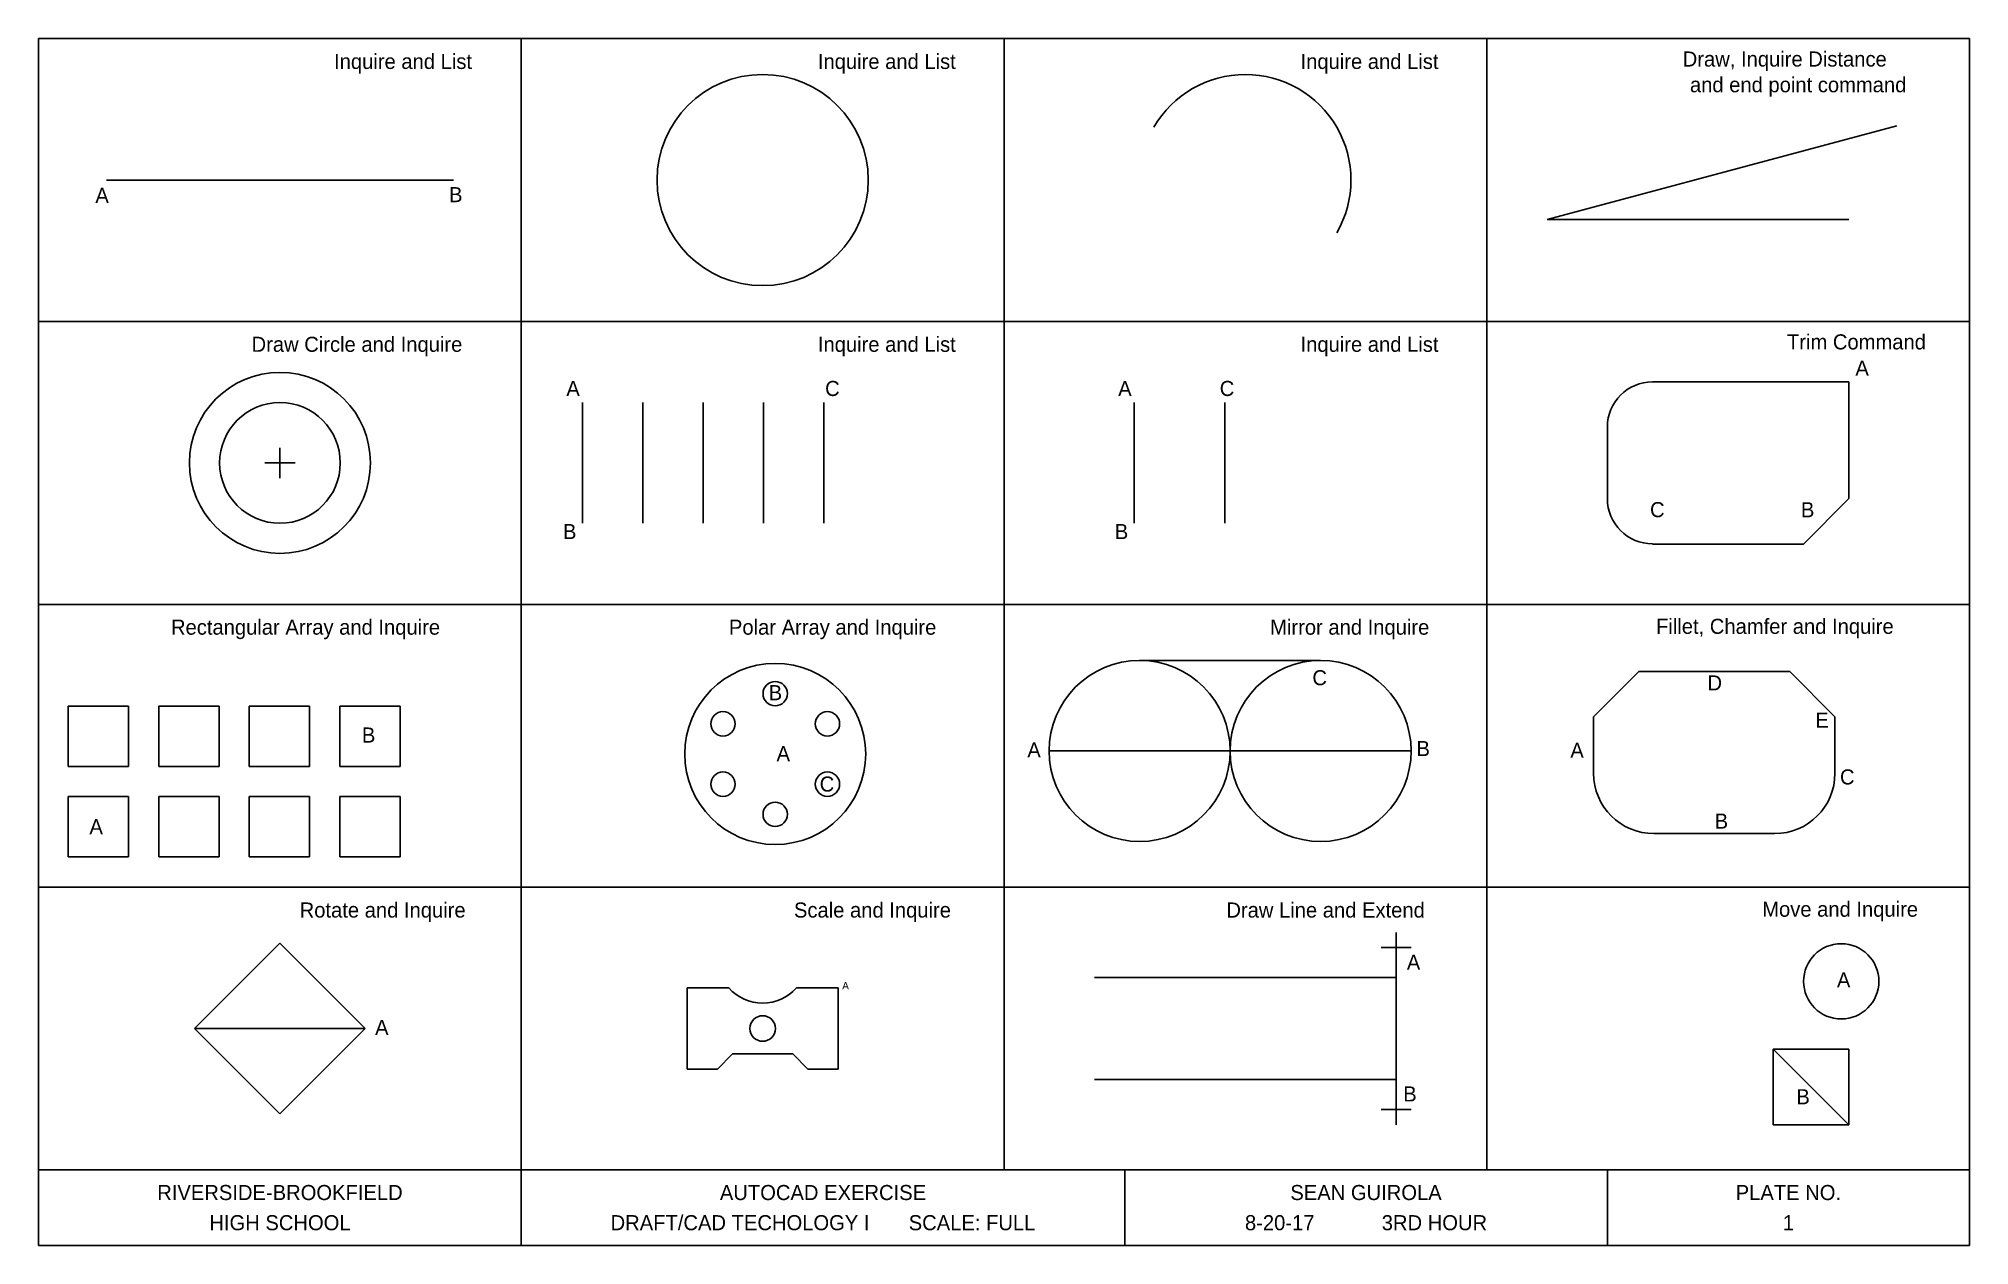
# Model space of a CAD drawing. Header units: inches. Extents: x 0 to 16, y 0 to 10.
import ezdxf
from ezdxf.enums import TextEntityAlignment as Align

# ---------------------------------------------------------------- set-up
doc = ezdxf.new("R2010")
doc.units = ezdxf.units.IN
doc.header["$LTSCALE"] = 0.75
doc.header["$MEASUREMENT"] = 0
doc.layers.add('BOARDER LINES', color=7, linetype='Continuous')
doc.layers.add('TITLE BLOCK', color=6, linetype='Continuous')

# ---------------------------------------------------------------- blocks, each defined once
blk = doc.blocks.new('*U3')
at = {"layer": 'BOARDER LINES'}
for p, q in [((-0.25, 0.25), (-0.25, -0.25)), ((0.25, 0.25), (-0.25, 0.25)), ((0.25, 0.25), (0.25, -0.25)), ((0.25, -0.25), (-0.25, -0.25))]:
    blk.add_line(p, q, dxfattribs=at)
blk = doc.blocks.new('*U4')
at = {"color": 0, "linetype": 'ByBlock', "lineweight": -2, "transparency": 16777216}
for p in [(0, 0.75), (0.75, 0.75), (1.5, 0.75), (2.25, 0.75), (0, 0), (0.75, 0), (1.5, 0), (2.25, 0)]:
    blk.add_blockref('*U3', p, dxfattribs=at)
blk = doc.blocks.new('*U5')
blk.add_circle((0, 0), 0.101)
blk = doc.blocks.new('*U6')
at = {"color": 0, "linetype": 'ByBlock', "lineweight": -2, "transparency": 16777216}
blk.add_blockref('*U5', (6.104, 4.572), dxfattribs=at)
for p, rotation in [((5.671, 4.322), 59.99999999999999), ((6.537, 4.322), 299.9999999999999), ((5.671, 3.822), 120), ((6.537, 3.822), 240), ((6.104, 3.572), 180)]:
    blk.add_blockref('*U5', p, dxfattribs=dict(at, rotation=rotation))

msp = doc.modelspace()

# ---------------------------------------------------------------- linework, layer by layer
for p, q in [((16, 10), (16, 10)), ((12.5, 8.5), (15.398, 9.276)), ((0.562, 8.828), (3.438, 8.828)), ((12.5, 8.5), (15, 8.5)), ((12.5, 8.5), (15, 8.5)), ((4.507, 5.984), (4.507, 6.984)), ((4.507, 5.984), (4.507, 6.984)), ((5.007, 5.984), (5.007, 6.984)), ((5.507, 5.984), (5.507, 6.984)), ((6.007, 5.984), (6.007, 6.984)), ((6.507, 5.984), (6.507, 6.984)), ((2, 6.359), (2, 6.609)), ((1.875, 6.484), (2.125, 6.484)), ((14.625, 5.812), (15, 6.188)), ((9.124, 4.847), (10.624, 4.847)), ((11.25, 2.469), (11.25, 1.125)), ((1.293, 1.797), (2.707, 1.797)), ((14.375, 1.625), (15, 1)), ((5.625, 1.461), (5.75, 1.586)), ((6.375, 1.461), (6.25, 1.586))]:
    msp.add_line(p, q)
for centre, radius in [((6, 8.828), 0.875), ((2, 6.484), 0.75), ((2, 6.484), 0.5), ((6.104, 4.072), 0.75), ((14.938, 2.188), 0.312), ((6, 1.797), 0.106)]:
    msp.add_circle(centre, radius)
for centre, radius, start, end in [((10, 8.828), 0.875, 330, 150), ((13.375, 6.781), 0.375, 90, 180), ((13.375, 6.188), 0.375, 180, 270), ((9.124, 4.097), 0.75, 0, 180), ((10.624, 4.097), 0.75, 0, 180), ((9.124, 4.097), 0.75, 180, 0), ((10.624, 4.097), 0.75, 180, 0), ((6, 2.383), 0.375, 221.8103, 318.1897)]:
    msp.add_arc(centre, radius, start, end)
at = {"layer": 'BOARDER LINES'}
for p, q in [((16, 10), (0, 10)), ((0, 10), (0, 0)), ((4, 10), (4, 0.625)), ((8, 10), (8, 0.625)), ((12, 10), (12, 0.625)), ((16, 0), (16, 10)), ((16, 7.656), (0, 7.656)), ((15, 7.156), (13.375, 7.156)), ((15, 6.188), (15, 7.156)), ((9.08, 6.984), (9.08, 5.984)), ((9.83, 6.984), (9.83, 5.984)), ((13, 6.781), (13, 6.188)), ((14.625, 5.812), (13.375, 5.812)), ((16, 5.312), (0, 5.312)), ((12.886, 4.38), (13.261, 4.755)), ((14.511, 4.755), (13.261, 4.755)), ((14.886, 4.38), (14.511, 4.755)), ((12.886, 4.38), (12.886, 3.912)), ((14.886, 3.912), (14.886, 4.38)), ((11.374, 4.097), (8.374, 4.097)), ((14.386, 3.412), (13.386, 3.412)), ((16, 2.969), (0, 2.969)), ((11.25, 2.594), (11.25, 2.344)), ((2, 2.504), (1.293, 1.797)), ((2, 2.504), (2.707, 1.797)), ((11.375, 2.469), (11.125, 2.469)), ((5.375, 2.133), (5.375, 1.461)), ((5.72, 2.133), (5.375, 2.133)), ((6.625, 2.133), (6.28, 2.133)), ((6.625, 2.133), (6.625, 1.461)), ((11.25, 2.219), (8.75, 2.219)), ((1.293, 1.797), (2, 1.09)), ((2.707, 1.797), (2, 1.09)), ((14.375, 1.625), (14.375, 1)), ((14.375, 1.625), (15, 1.625)), ((15, 1.625), (15, 1)), ((5.375, 1.461), (5.625, 1.461)), ((5.75, 1.586), (6.25, 1.586)), ((6.375, 1.461), (6.625, 1.461)), ((8.75, 1.375), (11.25, 1.375)), ((11.125, 1.125), (11.375, 1.125)), ((11.25, 1.25), (11.25, 1)), ((14.375, 1), (15, 1)), ((0, 0.625), (16, 0.625)), ((4, 0.625), (4, 0)), ((9, 0.625), (9, 0)), ((13, 0.625), (13, 0)), ((0, 0), (16, 0))]:
    msp.add_line(p, q, dxfattribs=at)
for centre, start, end in [((13.386, 3.912), 180, 270), ((14.386, 3.912), 270, 0)]:
    msp.add_arc(centre, 0.5, start, end, dxfattribs=at)

# ---------------------------------------------------------------- block references
for name, p in [('*U6', (0, 0)), ('*U4', (0.495, 3.469))]:
    msp.add_blockref(name, p)

# ---------------------------------------------------------------- texts
for s, height, p in [('Inquire and List', 0.125, (3.02, 9.811)), ('Inquire and List', 0.125, (7.029, 9.811)), ('Inquire and List', 0.125, (11.029, 9.811)), ('Draw, Inquire Distance', 0.125, (14.47, 9.831)), ('and end point command', 0.125, (14.581, 9.618)), ('A', 0.125, (0.526, 8.701)), ('B', 0.125, (3.457, 8.707)), ('Draw Circle and Inquire', 0.125, (2.638, 7.467)), ('Inquire and List', 0.125, (7.029, 7.467)), ('Inquire and List', 0.125, (11.029, 7.467)), ('Trim Command', 0.125, (15.064, 7.487)), ('A', 0.125, (15.111, 7.27)), ('A', 0.125, (4.429, 7.101)), ('C', 0.125, (6.578, 7.101)), ('A', 0.125, (9.002, 7.101)), ('C', 0.125, (9.848, 7.101)), ('C', 0.125, (13.414, 6.097)), ('B', 0.125, (14.66, 6.096)), ('B', 0.125, (4.401, 5.915)), ('B', 0.125, (8.974, 5.915)), ('Rectangular Array and Inquire', 0.125, (2.212, 5.123)), ('Polar Array and Inquire', 0.125, (6.58, 5.123)), ('Mirror and Inquire', 0.125, (10.865, 5.123)), ('Fillet, Chamfer and Inquire', 0.125, (14.388, 5.13)), ('B', 0.125, (6.106, 4.58)), ('C', 0.125, (10.616, 4.704)), ('D', 0.125, (13.89, 4.661)), ('E', 0.125, (14.779, 4.352)), ('B', 0.125, (2.735, 4.229)), ('A', 0.125, (8.249, 4.106)), ('B', 0.125, (11.474, 4.117)), ('A', 0.125, (12.749, 4.103)), ('A', 0.125, (6.171, 4.075)), ('C', 0.125, (6.533, 3.823)), ('C', 0.125, (14.988, 3.882)), ('A', 0.125, (0.477, 3.47)), ('B', 0.125, (13.945, 3.516)), ('Rotate and Inquire', 0.125, (2.851, 2.779)), ('Scale and Inquire', 0.125, (6.91, 2.779)), ('Draw Line and Extend', 0.125, (10.665, 2.779)), ('Move and Inquire', 0.125, (14.929, 2.786)), ('A', 0.125, (11.394, 2.346)), ('A', 0.125, (14.958, 2.2)), ('A', 0.0625, (6.687, 2.152)), ('A', 0.125, (2.844, 1.806)), ('B', 0.125, (11.364, 1.255)), ('B', 0.125, (14.622, 1.232)), ('XX', 0.00125, (3.998, 0.624))]:
    msp.add_text(s, height=height).set_placement(p, align=Align.MIDDLE_CENTER)
at = {"layer": 'TITLE BLOCK'}
for s, p in [('RIVERSIDE-BROOKFIELD', (2, 0.438)), ('AUTOCAD EXERCISE', (6.5, 0.438)), ('SEAN GUIROLA', (11, 0.438)), ('PLATE NO.', (14.5, 0.438)), ('PLATE NO.', (14.5, 0.438)), ('HIGH SCHOOL', (2, 0.188)), ('HIGH SCHOOL', (2, 0.188)), ('DRAFT/CAD TECHOLOGY I       SCALE: FULL', (6.5, 0.188)), ('8-20-17            3RD HOUR', (11, 0.188)), ('1', (14.5, 0.188))]:
    msp.add_text(s, height=0.125, dxfattribs=at).set_placement(p, align=Align.MIDDLE_CENTER)

doc.saveas('drawing.dxf')
